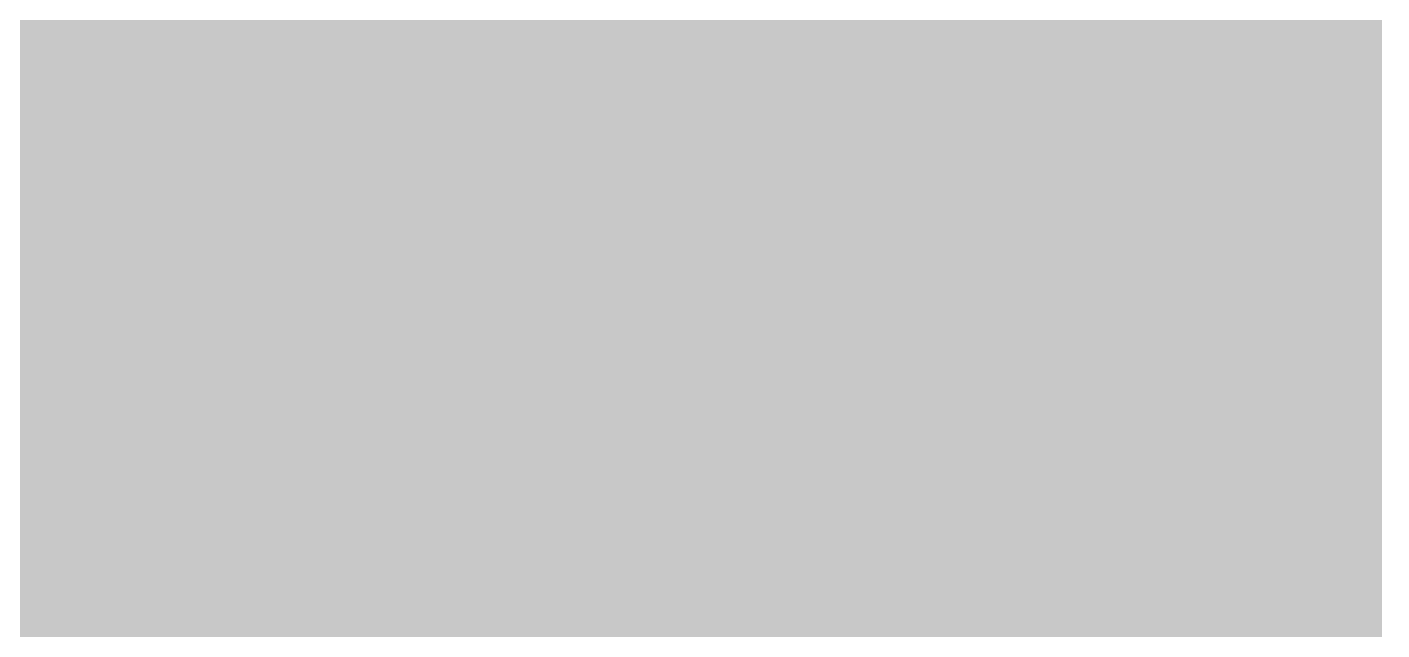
# Model space of a CAD drawing. Header units: millimetres. Extents: x 6.83 to 16.18, y 4.59 to 12.3.
# Drawn here: x 6.8978 to 7.0254, y 5.714 to 5.7708 of the extents above; entities that cross this region are included whole.
import ezdxf

# ---------------------------------------------------------------- set-up
doc = ezdxf.new("R2010")
doc.units = ezdxf.units.MM
doc.header["$MEASUREMENT"] = 0
doc.layers.add('TopOverlay', color=2, linetype='Continuous')

msp = doc.modelspace()

# ---------------------------------------------------------------- linework, layer by layer
at = {"layer": 'TopOverlay', "const_width": 0.01}
for points in [[(7.02041, 5.65514), (7.02041, 5.86714)], [(6.90941, 5.76114), (6.90941, 5.85214)], [(6.91691, 5.76114), (6.91691, 5.84014)], [(6.95491, 5.76863), (6.9563, 5.80091)], [(6.90301, 5.79855), (6.90439, 5.76114)], [(6.93071, 5.79855), (6.93209, 5.76114)], [(6.95841, 5.79855), (6.95979, 5.76114)], [(6.98611, 5.79855), (6.98749, 5.76114)], [(6.91478, 5.76114), (6.91611, 5.79703)], [(6.91847, 5.79666), (6.91982, 5.76479)], [(6.93438, 5.77449), (6.93538, 5.79777)], [(6.97018, 5.76114), (6.97151, 5.79709)], [(6.98246, 5.76488), (6.98381, 5.79669)], [(6.99788, 5.76114), (6.99922, 5.79727)], [(7.00157, 5.79666), (7.00293, 5.76478)], [(7.01746, 5.77377), (7.01844, 5.79688)], [(6.97387, 5.79656), (6.97523, 5.76458)], [(6.94629, 5.79388), (6.94768, 5.76115)], [(6.99476, 5.79389), (6.99615, 5.76108)], [(7.00871, 5.79111), (7.00955, 5.75625)], [(6.8991, 5.75876), (6.90041, 5.78979)], [(6.91186, 5.78948), (6.91321, 5.75729)], [(6.93955, 5.78962), (6.9409, 5.75741)], [(6.94248, 5.76114), (6.94352, 5.78931)], [(6.96725, 5.78962), (6.96861, 5.7574)], [(6.90581, 5.75367), (6.9072, 5.78665)], [(6.98895, 5.75458), (6.99034, 5.78755)], [(6.91691, 5.73614), (6.91691, 5.78614)], [(6.96132, 5.75629), (6.96245, 5.78319)], [(6.90021, 5.78081), (6.90093, 5.76114)], [(6.91824, 5.76114), (6.91894, 5.78008)], [(6.92665, 5.75527), (6.92772, 5.78082)], [(6.92791, 5.78083), (6.92863, 5.76114)], [(6.94594, 5.76114), (6.94664, 5.78008)], [(6.95561, 5.78092), (6.95633, 5.76114)], [(6.95628, 5.74189), (6.95628, 5.78039)], [(6.97364, 5.76114), (6.97434, 5.78008)], [(6.98331, 5.7808), (6.98403, 5.76114)], [(7.00944, 5.74773), (7.01065, 5.77673)], [(7.01803, 5.75421), (7.01863, 5.77707)], [(6.93338, 5.75048), (6.93438, 5.77449)], [(7.01647, 5.75015), (7.01746, 5.77377)], [(6.95353, 5.73563), (6.95491, 5.76863)], [(6.89212, 5.76478), (6.89348, 5.73255)], [(6.91982, 5.76479), (6.92118, 5.73258)], [(6.9811, 5.73273), (6.98246, 5.76488)], [(7.00293, 5.76478), (7.00428, 5.73255)], [(6.97523, 5.76458), (6.97659, 5.73227)], [(6.90093, 5.76114), (6.90232, 5.72373)], [(6.90439, 5.76114), (6.90509, 5.74221)], [(6.90941, 5.67014), (6.90941, 5.76114)], [(6.91409, 5.74219), (6.91478, 5.76114)], [(6.92863, 5.76114), (6.93002, 5.72375)], [(6.93209, 5.76114), (6.93281, 5.74147)], [(6.94214, 5.75168), (6.94248, 5.76114)], [(6.94462, 5.7252), (6.94594, 5.76114)], [(6.94768, 5.76115), (6.94906, 5.72839)], [(6.95633, 5.76114), (6.95772, 5.72373)], [(6.95979, 5.76114), (6.96052, 5.74147)], [(6.96949, 5.74219), (6.97018, 5.76114)], [(6.97232, 5.72521), (6.97364, 5.76114)], [(6.98403, 5.76114), (6.98542, 5.72373)], [(6.98749, 5.76114), (6.98821, 5.74147)], [(6.99615, 5.76108), (6.99754, 5.72829)], [(6.9972, 5.74225), (6.99788, 5.76114)], [(7.00002, 5.72521), (7.00134, 5.76114)], [(6.8978, 5.72794), (6.8991, 5.75876)], [(6.91321, 5.75729), (6.91456, 5.72546)], [(6.9409, 5.75741), (6.94226, 5.72556)], [(6.96861, 5.7574), (6.96996, 5.72554)], [(6.9602, 5.72972), (6.96132, 5.75629)], [(7.00955, 5.75625), (7.01039, 5.72212)], [(6.92559, 5.72992), (6.92665, 5.75527)], [(6.98757, 5.72222), (6.98895, 5.75458)], [(6.90443, 5.72142), (6.90581, 5.75367)], [(7.01744, 5.73157), (7.01803, 5.75421)], [(6.94179, 5.74227), (6.94214, 5.75168)], [(6.93238, 5.72687), (6.93338, 5.75048)], [(7.01549, 5.7271), (7.01647, 5.75015)], [(7.00823, 5.71974), (7.00944, 5.74773)], [(6.90509, 5.74221), (6.90578, 5.72375)], [(6.9134, 5.72373), (6.91409, 5.74219)], [(6.91686, 5.74189), (6.95633, 5.74189)], [(6.94145, 5.733), (6.94179, 5.74227)], [(6.9688, 5.72373), (6.96949, 5.74219)], [(6.9965, 5.72378), (6.9972, 5.74225)], [(6.93281, 5.74147), (6.93354, 5.7223)], [(6.96052, 5.74147), (6.96124, 5.72228)], [(6.98821, 5.74147), (6.98894, 5.72229)], [(6.91686, 5.73614), (6.95633, 5.73614)], [(6.91686, 5.73564), (6.95633, 5.73564)], [(6.95214, 5.70506), (6.95353, 5.73563)], [(6.9411, 5.72389), (6.94145, 5.733)], [(6.89348, 5.73255), (6.89484, 5.70298)], [(6.92118, 5.73258), (6.92253, 5.70304)], [(6.97659, 5.73227), (6.97795, 5.7027)], [(6.97975, 5.70317), (6.9811, 5.73273)], [(7.00428, 5.73255), (7.00564, 5.70298)], [(7.01685, 5.71016), (7.01744, 5.73157)], [(6.92452, 5.70683), (6.92559, 5.72992)], [(6.95907, 5.70521), (6.9602, 5.72972)], [(6.89649, 5.70001), (6.8978, 5.72794)], [(6.94906, 5.72839), (6.95045, 5.69882)], [(6.99754, 5.72829), (6.99893, 5.69868)], [(6.93038, 5.68643), (6.93238, 5.72687)], [(7.0145, 5.70573), (7.01549, 5.7271)], [(6.91456, 5.72546), (6.91592, 5.69696)], [(6.94226, 5.72556), (6.94361, 5.697)], [(6.94395, 5.70831), (6.94462, 5.7252)], [(6.96996, 5.72554), (6.97131, 5.69698)], [(6.97165, 5.70833), (6.97232, 5.72521)], [(6.99935, 5.70833), (7.00002, 5.72521)], [(6.94076, 5.71499), (6.9411, 5.72389)], [(6.90232, 5.72373), (6.90301, 5.70623)], [(6.90578, 5.72375), (6.90647, 5.70622)], [(6.9127, 5.70623), (6.9134, 5.72373)], [(6.93002, 5.72375), (6.93071, 5.70622)], [(6.95772, 5.72373), (6.95841, 5.70623)], [(6.9681, 5.70623), (6.9688, 5.72373)], [(6.98542, 5.72373), (6.98611, 5.70623)], [(6.9958, 5.70615), (6.9965, 5.72378)], [(6.90305, 5.69304), (6.90443, 5.72142)], [(6.93354, 5.7223), (6.93426, 5.70411)], [(6.96124, 5.72228), (6.96196, 5.70409)], [(6.98618, 5.69363), (6.98757, 5.72222)], [(6.98894, 5.72229), (6.98966, 5.70409)], [(7.01039, 5.72212), (7.01124, 5.6917)], [(7.00702, 5.69481), (7.00823, 5.71974)], [(6.94041, 5.70636), (6.94076, 5.71499)], [(7.01627, 5.69071), (7.01685, 5.71016)]]:
    msp.add_lwpolyline(points, dxfattribs=at)
at = {"layer": 'TopOverlay', "const_width": 0.005}
for points in [[(6.93188, 5.77449, 1), (6.93688, 5.77449, 1)], [(6.93188, 5.77449, 1), (6.93688, 5.77449, 1)], [(7.01496, 5.77377, 1), (7.01996, 5.77377, 1)], [(7.01496, 5.77377, 1), (7.01996, 5.77377, 1)], [(6.95241, 5.76863, 1), (6.95741, 5.76863, 1)], [(6.95241, 5.76863, 1), (6.95741, 5.76863, 1)], [(6.91732, 5.76479, 1), (6.92232, 5.76479, 1)], [(6.91732, 5.76479, 1), (6.92232, 5.76479, 1)], [(6.97996, 5.76488, 1), (6.98496, 5.76488, 1)], [(6.97996, 5.76488, 1), (6.98496, 5.76488, 1)], [(7.00043, 5.76478, 1), (7.00543, 5.76478, 1)], [(7.00043, 5.76478, 1), (7.00543, 5.76478, 1)], [(6.97273, 5.76458, 1), (6.97773, 5.76458, 1)], [(6.97273, 5.76458, 1), (6.97773, 5.76458, 1)], [(6.89843, 5.76114, 1), (6.90343, 5.76114, 1)], [(6.89843, 5.76114, 1), (6.90343, 5.76114, 1)], [(6.90189, 5.76114, 1), (6.90689, 5.76114, 1)], [(6.90189, 5.76114, 1), (6.90689, 5.76114, 1)], [(6.90691, 5.76114, 1), (6.91191, 5.76114, 1)], [(6.90691, 5.76114, 1), (6.91191, 5.76114, 1)], [(6.91228, 5.76114, 1), (6.91728, 5.76114, 1)], [(6.91228, 5.76114, 1), (6.91728, 5.76114, 1)], [(6.91441, 5.76114, 1), (6.91941, 5.76114, 1)], [(6.91574, 5.76114, 1), (6.92074, 5.76114, 1)], [(6.92613, 5.76114, 1), (6.93113, 5.76114, 1)], [(6.92613, 5.76114, 1), (6.93113, 5.76114, 1)], [(6.92959, 5.76114, 1), (6.93459, 5.76114, 1)], [(6.92959, 5.76114, 1), (6.93459, 5.76114, 1)], [(6.93998, 5.76114, 1), (6.94498, 5.76114, 1)], [(6.93998, 5.76114, 1), (6.94498, 5.76114, 1)], [(6.94344, 5.76114, 1), (6.94844, 5.76114, 1)], [(6.94344, 5.76114, 1), (6.94844, 5.76114, 1)], [(6.94518, 5.76115, 1), (6.95018, 5.76115, 1)], [(6.94518, 5.76115, 1), (6.95018, 5.76115, 1)], [(6.95383, 5.76114, 1), (6.95883, 5.76114, 1)], [(6.95383, 5.76114, 1), (6.95883, 5.76114, 1)], [(6.95729, 5.76114, 1), (6.96229, 5.76114, 1)], [(6.95729, 5.76114, 1), (6.96229, 5.76114, 1)], [(6.96768, 5.76114, 1), (6.97268, 5.76114, 1)], [(6.96768, 5.76114, 1), (6.97268, 5.76114, 1)], [(6.97114, 5.76114, 1), (6.97614, 5.76114, 1)], [(6.97114, 5.76114, 1), (6.97614, 5.76114, 1)], [(6.98153, 5.76114, 1), (6.98653, 5.76114, 1)], [(6.98153, 5.76114, 1), (6.98653, 5.76114, 1)], [(6.98499, 5.76114, 1), (6.98999, 5.76114, 1)], [(6.98499, 5.76114, 1), (6.98999, 5.76114, 1)], [(6.99365, 5.76108, 1), (6.99865, 5.76108, 1)], [(6.99365, 5.76108, 1), (6.99865, 5.76108, 1)], [(6.99538, 5.76114, 1), (7.00038, 5.76114, 1)], [(6.99538, 5.76114, 1), (7.00038, 5.76114, 1)], [(6.99884, 5.76114, 1), (7.00384, 5.76114, 1)], [(6.8966, 5.75876, 1), (6.9016, 5.75876, 1)], [(6.8966, 5.75876, 1), (6.9016, 5.75876, 1)], [(6.91071, 5.75729, 1), (6.91571, 5.75729, 1)], [(6.91071, 5.75729, 1), (6.91571, 5.75729, 1)], [(6.9384, 5.75741, 1), (6.9434, 5.75741, 1)], [(6.9384, 5.75741, 1), (6.9434, 5.75741, 1)], [(6.96611, 5.7574, 1), (6.97111, 5.7574, 1)], [(6.96611, 5.7574, 1), (6.97111, 5.7574, 1)], [(6.95882, 5.75629, 1), (6.96382, 5.75629, 1)], [(6.95882, 5.75629, 1), (6.96382, 5.75629, 1)], [(7.00705, 5.75625, 1), (7.01205, 5.75625, 1)], [(7.00705, 5.75625, 1), (7.01205, 5.75625, 1)], [(6.92415, 5.75527, 1), (6.92915, 5.75527, 1)], [(6.92415, 5.75527, 1), (6.92915, 5.75527, 1)], [(6.98645, 5.75458, 1), (6.99145, 5.75458, 1)], [(6.98645, 5.75458, 1), (6.99145, 5.75458, 1)], [(6.90331, 5.75367, 1), (6.90831, 5.75367, 1)], [(6.90331, 5.75367, 1), (6.90831, 5.75367, 1)], [(7.01553, 5.75421, 1), (7.02053, 5.75421, 1)], [(7.01553, 5.75421, 1), (7.02053, 5.75421, 1)], [(6.93964, 5.75168, 1), (6.94464, 5.75168, 1)], [(6.93964, 5.75168, 1), (6.94464, 5.75168, 1)], [(6.93088, 5.75048, 1), (6.93588, 5.75048, 1)], [(6.93088, 5.75048, 1), (6.93588, 5.75048, 1)], [(7.01397, 5.75015, 1), (7.01897, 5.75015, 1)], [(7.01397, 5.75015, 1), (7.01897, 5.75015, 1)], [(6.95379, 5.74839, 1), (6.95879, 5.74839, 1)], [(6.95379, 5.74839, 1), (6.95879, 5.74839, 1)], [(7.00694, 5.74773, 1), (7.01194, 5.74773, 1)], [(7.00694, 5.74773, 1), (7.01194, 5.74773, 1)], [(6.90259, 5.74221, 1), (6.90759, 5.74221, 1)], [(6.90259, 5.74221, 1), (6.90759, 5.74221, 1)], [(6.91159, 5.74219, 1), (6.91659, 5.74219, 1)], [(6.91159, 5.74219, 1), (6.91659, 5.74219, 1)], [(6.91436, 5.74189, 1), (6.91936, 5.74189, 1)], [(6.93929, 5.74227, 1), (6.94429, 5.74227, 1)], [(6.93929, 5.74227, 1), (6.94429, 5.74227, 1)], [(6.95378, 5.74189, 1), (6.95878, 5.74189, 1)], [(6.95383, 5.74189, 1), (6.95883, 5.74189, 1)], [(6.96699, 5.74219, 1), (6.97199, 5.74219, 1)], [(6.96699, 5.74219, 1), (6.97199, 5.74219, 1)], [(6.9947, 5.74225, 1), (6.9997, 5.74225, 1)], [(6.9947, 5.74225, 1), (6.9997, 5.74225, 1)], [(6.93031, 5.74147, 1), (6.93531, 5.74147, 1)], [(6.93031, 5.74147, 1), (6.93531, 5.74147, 1)], [(6.95801, 5.74147, 1), (6.96302, 5.74147, 1)], [(6.95801, 5.74147, 1), (6.96302, 5.74147, 1)], [(6.98571, 5.74147, 1), (6.99071, 5.74147, 1)], [(6.98571, 5.74147, 1), (6.99071, 5.74147, 1)], [(6.91436, 5.73614, 1), (6.91936, 5.73614, 1)], [(6.91436, 5.73564, 1), (6.91936, 5.73564, 1)], [(6.91441, 5.73614, 1), (6.91941, 5.73614, 1)], [(6.95103, 5.73563, 1), (6.95603, 5.73563, 1)], [(6.95103, 5.73563, 1), (6.95603, 5.73563, 1)], [(6.95383, 5.73614, 1), (6.95883, 5.73614, 1)], [(6.95383, 5.73564, 1), (6.95883, 5.73564, 1)], [(6.93895, 5.733, 1), (6.94395, 5.733, 1)], [(6.93895, 5.733, 1), (6.94395, 5.733, 1)], [(6.89098, 5.73255, 1), (6.89598, 5.73255, 1)], [(6.89098, 5.73255, 1), (6.89598, 5.73255, 1)], [(6.91868, 5.73258, 1), (6.92368, 5.73258, 1)], [(6.91868, 5.73258, 1), (6.92368, 5.73258, 1)], [(6.97409, 5.73227, 1), (6.97909, 5.73227, 1)], [(6.97409, 5.73227, 1), (6.97909, 5.73227, 1)], [(6.9786, 5.73273, 1), (6.9836, 5.73273, 1)], [(6.9786, 5.73273, 1), (6.9836, 5.73273, 1)], [(7.00178, 5.73255, 1), (7.00678, 5.73255, 1)], [(7.00178, 5.73255, 1), (7.00678, 5.73255, 1)], [(7.01494, 5.73157, 1), (7.01994, 5.73157, 1)], [(7.01494, 5.73157, 1), (7.01994, 5.73157, 1)], [(6.92309, 5.72992, 1), (6.92809, 5.72992, 1)], [(6.92309, 5.72992, 1), (6.92809, 5.72992, 1)], [(6.9577, 5.72972, 1), (6.9627, 5.72972, 1)], [(6.9577, 5.72972, 1), (6.9627, 5.72972, 1)], [(6.8953, 5.72794, 1), (6.9003, 5.72794, 1)], [(6.8953, 5.72794, 1), (6.9003, 5.72794, 1)], [(6.94656, 5.72839, 1), (6.95156, 5.72839, 1)], [(6.94656, 5.72839, 1), (6.95156, 5.72839, 1)], [(6.99504, 5.72829, 1), (7.00004, 5.72829, 1)], [(6.99504, 5.72829, 1), (7.00004, 5.72829, 1)], [(6.92988, 5.72687, 1), (6.93488, 5.72687, 1)], [(6.92988, 5.72687, 1), (6.93488, 5.72687, 1)], [(7.01299, 5.7271, 1), (7.01799, 5.7271, 1)], [(7.01299, 5.7271, 1), (7.01799, 5.7271, 1)], [(6.91206, 5.72546, 1), (6.91706, 5.72546, 1)], [(6.91206, 5.72546, 1), (6.91706, 5.72546, 1)], [(6.93976, 5.72556, 1), (6.94476, 5.72556, 1)], [(6.93976, 5.72556, 1), (6.94476, 5.72556, 1)], [(6.94212, 5.7252, 1), (6.94712, 5.7252, 1)], [(6.94212, 5.7252, 1), (6.94712, 5.7252, 1)], [(6.96746, 5.72554, 1), (6.97246, 5.72554, 1)], [(6.96746, 5.72554, 1), (6.97246, 5.72554, 1)], [(6.96982, 5.72521, 1), (6.97482, 5.72521, 1)], [(6.96982, 5.72521, 1), (6.97482, 5.72521, 1)], [(6.99752, 5.72521, 1), (7.00252, 5.72521, 1)], [(6.99752, 5.72521, 1), (7.00252, 5.72521, 1)], [(6.9386, 5.72389, 1), (6.9436, 5.72389, 1)], [(6.9386, 5.72389, 1), (6.9436, 5.72389, 1)], [(6.89982, 5.72373, 1), (6.90482, 5.72373, 1)], [(6.89982, 5.72373, 1), (6.90482, 5.72373, 1)], [(6.90328, 5.72375, 1), (6.90828, 5.72375, 1)], [(6.90328, 5.72375, 1), (6.90828, 5.72375, 1)], [(6.9109, 5.72373, 1), (6.9159, 5.72373, 1)], [(6.9109, 5.72373, 1), (6.9159, 5.72373, 1)], [(6.92752, 5.72375, 1), (6.93252, 5.72375, 1)], [(6.92752, 5.72375, 1), (6.93252, 5.72375, 1)], [(6.95522, 5.72373, 1), (6.96022, 5.72373, 1)], [(6.95522, 5.72373, 1), (6.96022, 5.72373, 1)], [(6.9663, 5.72373, 1), (6.9713, 5.72373, 1)], [(6.9663, 5.72373, 1), (6.9713, 5.72373, 1)], [(6.98292, 5.72373, 1), (6.98792, 5.72373, 1)], [(6.98292, 5.72373, 1), (6.98792, 5.72373, 1)], [(6.994, 5.72378, 1), (6.999, 5.72378, 1)], [(6.994, 5.72378, 1), (6.999, 5.72378, 1)], [(6.90193, 5.72142, 1), (6.90693, 5.72142, 1)], [(6.90193, 5.72142, 1), (6.90693, 5.72142, 1)], [(6.91441, 5.72164, 1), (6.91941, 5.72164, 1)], [(6.91441, 5.72164, 1), (6.91941, 5.72164, 1)], [(6.93103, 5.7223, 1), (6.93604, 5.7223, 1)], [(6.93103, 5.7223, 1), (6.93604, 5.7223, 1)], [(6.95874, 5.72228, 1), (6.96374, 5.72228, 1)], [(6.95874, 5.72228, 1), (6.96374, 5.72228, 1)], [(6.98507, 5.72222, 1), (6.99007, 5.72222, 1)], [(6.98507, 5.72222, 1), (6.99007, 5.72222, 1)], [(6.98644, 5.72229, 1), (6.99144, 5.72229, 1)], [(6.98644, 5.72229, 1), (6.99144, 5.72229, 1)], [(7.00789, 5.72212, 1), (7.01289, 5.72212, 1)], [(7.00789, 5.72212, 1), (7.01289, 5.72212, 1)], [(7.00573, 5.71974, 1), (7.01073, 5.71974, 1)], [(7.00573, 5.71974, 1), (7.01073, 5.71974, 1)], [(6.93826, 5.71499, 1), (6.94326, 5.71499, 1)], [(6.93826, 5.71499, 1), (6.94326, 5.71499, 1)], [(7.01435, 5.71016, 1), (7.01935, 5.71016, 1)], [(7.01435, 5.71016, 1), (7.01935, 5.71016, 1)]]:
    msp.add_lwpolyline(points, format="xyb", close=True, dxfattribs=at)
at = {"layer": 'TopOverlay', "const_width": 0.01}
for points in [[(6.95629, 5.74839, 0), (6.95629, 5.74839)], [(6.91691, 5.72164, 0), (6.91691, 5.72164)]]:
    msp.add_lwpolyline(points, format="xyb", dxfattribs=at)

doc.saveas('drawing.dxf')
